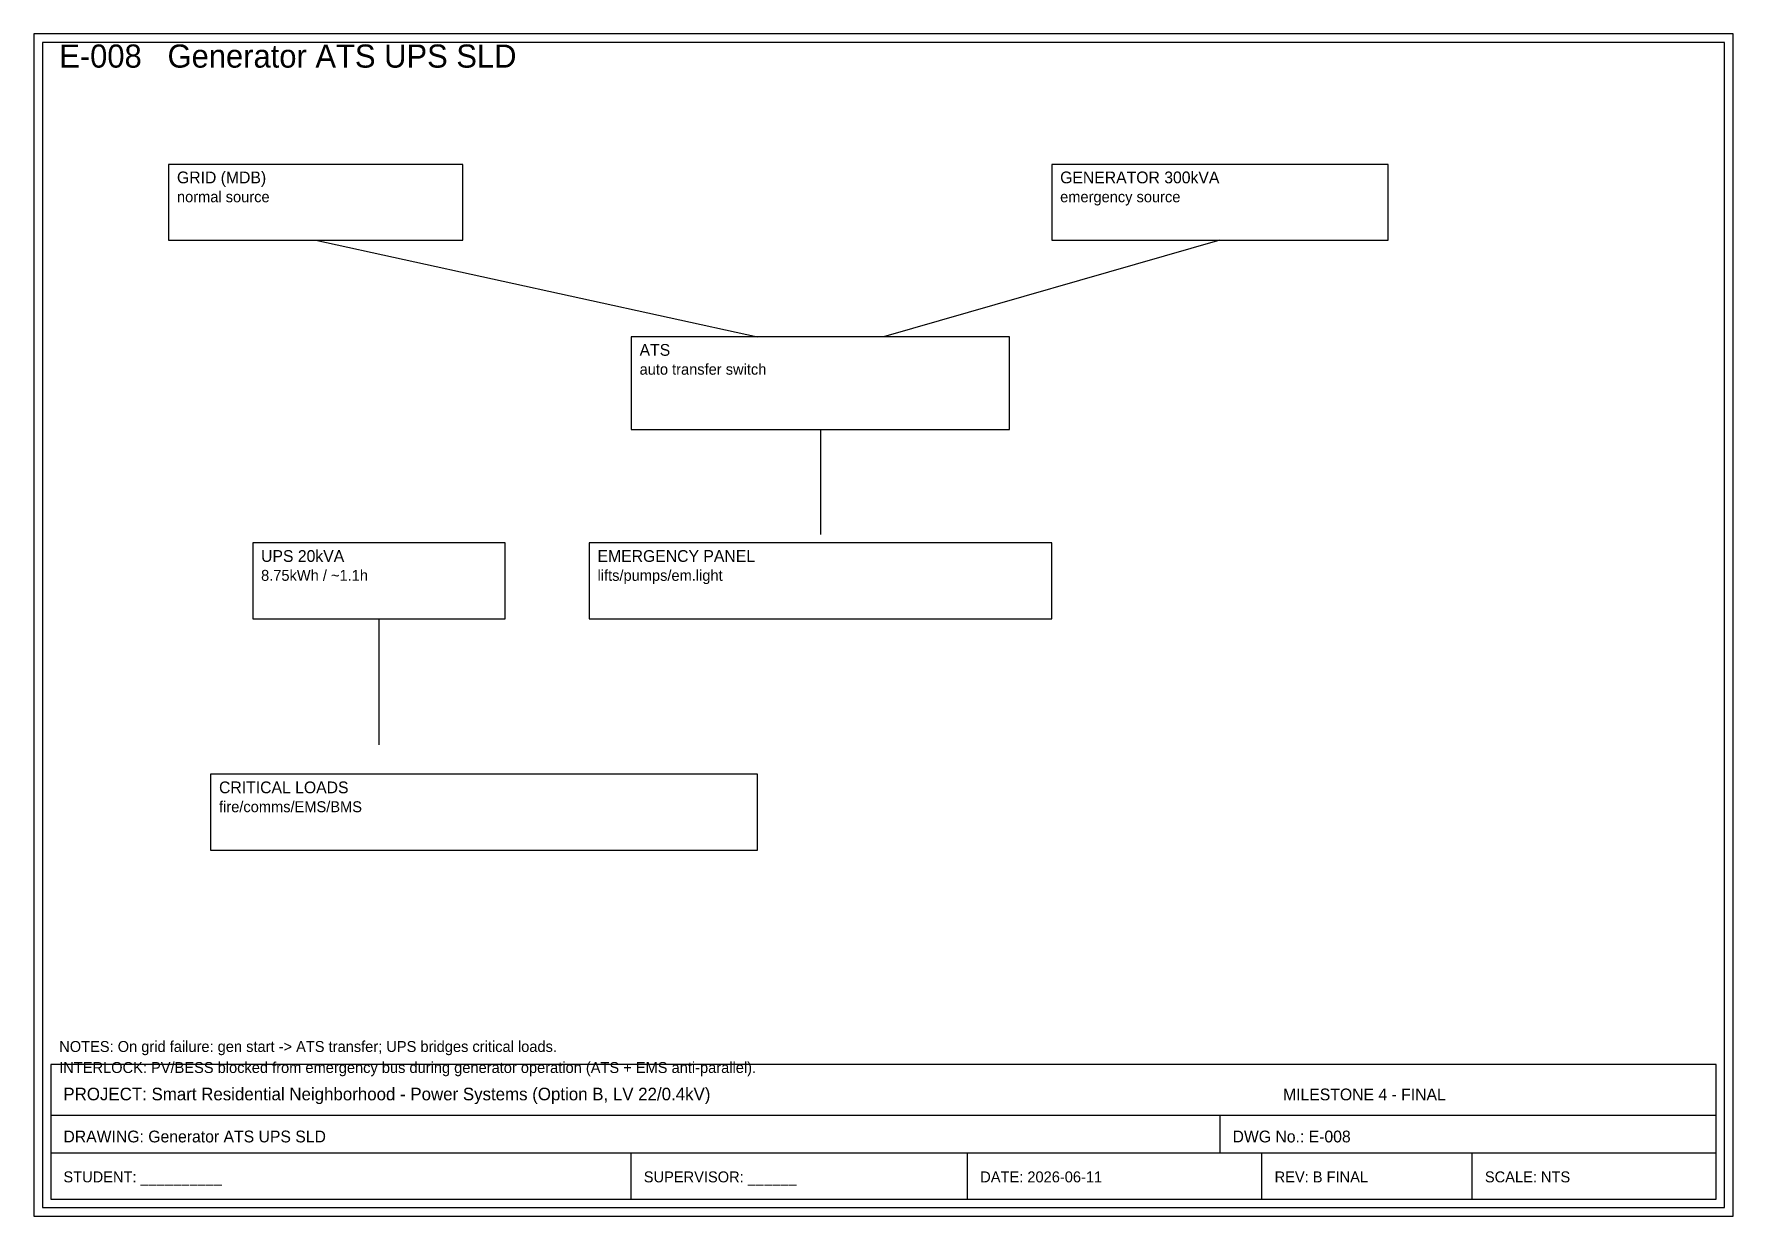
# Model space of a CAD drawing. Header units: millimetres. Extents: x 8 to 412, y 8 to 289.
import ezdxf

# ---------------------------------------------------------------- set-up
doc = ezdxf.new("R2010")
doc.units = ezdxf.units.MM
for name, color, linetype in [('E_BMS_EMS', 150, 'CONTINUOUS'), ('E_CABLES', 3, 'CONTINUOUS'), ('E_DIMENSIONS', 8, 'CONTINUOUS'), ('E_POWER_FEEDERS', 5, 'CONTINUOUS'), ('E_POWER_MAIN', 1, 'CONTINUOUS'), ('E_TEXT', 7, 'CONTINUOUS'), ('E_TITLE_BLOCK', 7, 'CONTINUOUS'), ('E_UPS_GEN', 8, 'CONTINUOUS')]:
    doc.layers.add(name, color=color, linetype=linetype)

msp = doc.modelspace()

# ---------------------------------------------------------------- linework, layer by layer
at = {"layer": 'E_BMS_EMS'}
for p, q in [((180, 113), (50, 113)), ((50, 113), (50, 95)), ((180, 95), (180, 113)), ((50, 95), (180, 95))]:
    msp.add_line(p, q, dxfattribs=at)
at = {"layer": 'E_CABLES'}
for p, q in [((75, 240), (180, 217)), ((290, 240), (210, 217)), ((195, 195), (195, 170)), ((90, 150), (90, 120))]:
    msp.add_line(p, q, dxfattribs=at)
at = {"layer": 'E_POWER_FEEDERS'}
for p, q in [((250, 168), (140, 168)), ((140, 168), (140, 150)), ((250, 150), (250, 168)), ((140, 150), (250, 150))]:
    msp.add_line(p, q, dxfattribs=at)
at = {"layer": 'E_POWER_MAIN'}
for p, q in [((110, 258), (40, 258)), ((40, 258), (40, 240)), ((110, 240), (110, 258)), ((40, 240), (110, 240))]:
    msp.add_line(p, q, dxfattribs=at)
at = {"layer": 'E_TITLE_BLOCK'}
for p, q in [((412, 289), (8, 289)), ((8, 289), (8, 8)), ((410, 287), (10, 287)), ((10, 287), (10, 10)), ((410, 10), (410, 287)), ((412, 8), (412, 289)), ((408, 44), (12, 44)), ((12, 44), (12, 12)), ((408, 12), (408, 44)), ((12, 32), (408, 32)), ((290, 32), (290, 23)), ((12, 23), (408, 23)), ((150, 12), (150, 23)), ((230, 12), (230, 23)), ((300, 12), (300, 23)), ((350, 12), (350, 23)), ((10, 10), (410, 10)), ((12, 12), (408, 12)), ((8, 8), (412, 8))]:
    msp.add_line(p, q, dxfattribs=at)
at = {"layer": 'E_UPS_GEN'}
for p, q in [((330, 258), (250, 258)), ((250, 258), (250, 240)), ((330, 240), (330, 258)), ((250, 240), (330, 240)), ((240, 217), (150, 217)), ((150, 217), (150, 195)), ((240, 195), (240, 217)), ((150, 195), (240, 195)), ((120, 168), (60, 168)), ((60, 168), (60, 150)), ((120, 150), (120, 168)), ((60, 150), (120, 150))]:
    msp.add_line(p, q, dxfattribs=at)

# ---------------------------------------------------------------- texts
at = {"layer": 'E_DIMENSIONS'}
for s, p in [('NOTES: On grid failure: gen start -> ATS transfer; UPS bridges critical loads.', (14, 47)), ('INTERLOCK: PV/BESS blocked from emergency bus during generator operation (ATS + EMS anti-parallel).', (14, 42))]:
    msp.add_text(s, height=2.6, dxfattribs=at).set_placement(p)
at = {"layer": 'E_TEXT'}
for s, height, p in [('GRID (MDB)', 2.8, (42, 253.5)), ('GENERATOR 300kVA', 2.8, (252, 253.5)), ('normal source', 2.6, (42, 249)), ('emergency source', 2.6, (252, 249)), ('ATS', 2.8, (152, 212.5)), ('auto transfer switch', 2.6, (152, 208)), ('UPS 20kVA', 2.8, (62, 163.5)), ('EMERGENCY PANEL', 2.8, (142, 163.5)), ('8.75kWh / ~1.1h', 2.6, (62, 159)), ('lifts/pumps/em.light', 2.6, (142, 159)), ('CRITICAL LOADS', 2.8, (52, 108.5)), ('fire/comms/EMS/BMS', 2.6, (52, 104))]:
    msp.add_text(s, height=height, dxfattribs=at).set_placement(p)
at = {"layer": 'E_TITLE_BLOCK'}
for s, height, p in [('E-008   Generator ATS UPS SLD', 5.5, (14, 281)), ('PROJECT: Smart Residential Neighborhood - Power Systems (Option B, LV 22/0.4kV)', 3, (15, 35.5)), ('MILESTONE 4 - FINAL', 2.8, (305, 35.5)), ('DRAWING: Generator ATS UPS SLD', 2.8, (15, 25.5)), ('DWG No.: E-008', 2.8, (293, 25.5)), ('STUDENT: __________', 2.6, (15, 16)), ('SUPERVISOR: ______', 2.6, (153, 16)), ('DATE: 2026-06-11', 2.6, (233, 16)), ('REV: B FINAL', 2.6, (303, 16)), ('SCALE: NTS', 2.6, (353, 16))]:
    msp.add_text(s, height=height, dxfattribs=at).set_placement(p)

doc.saveas('drawing.dxf')
